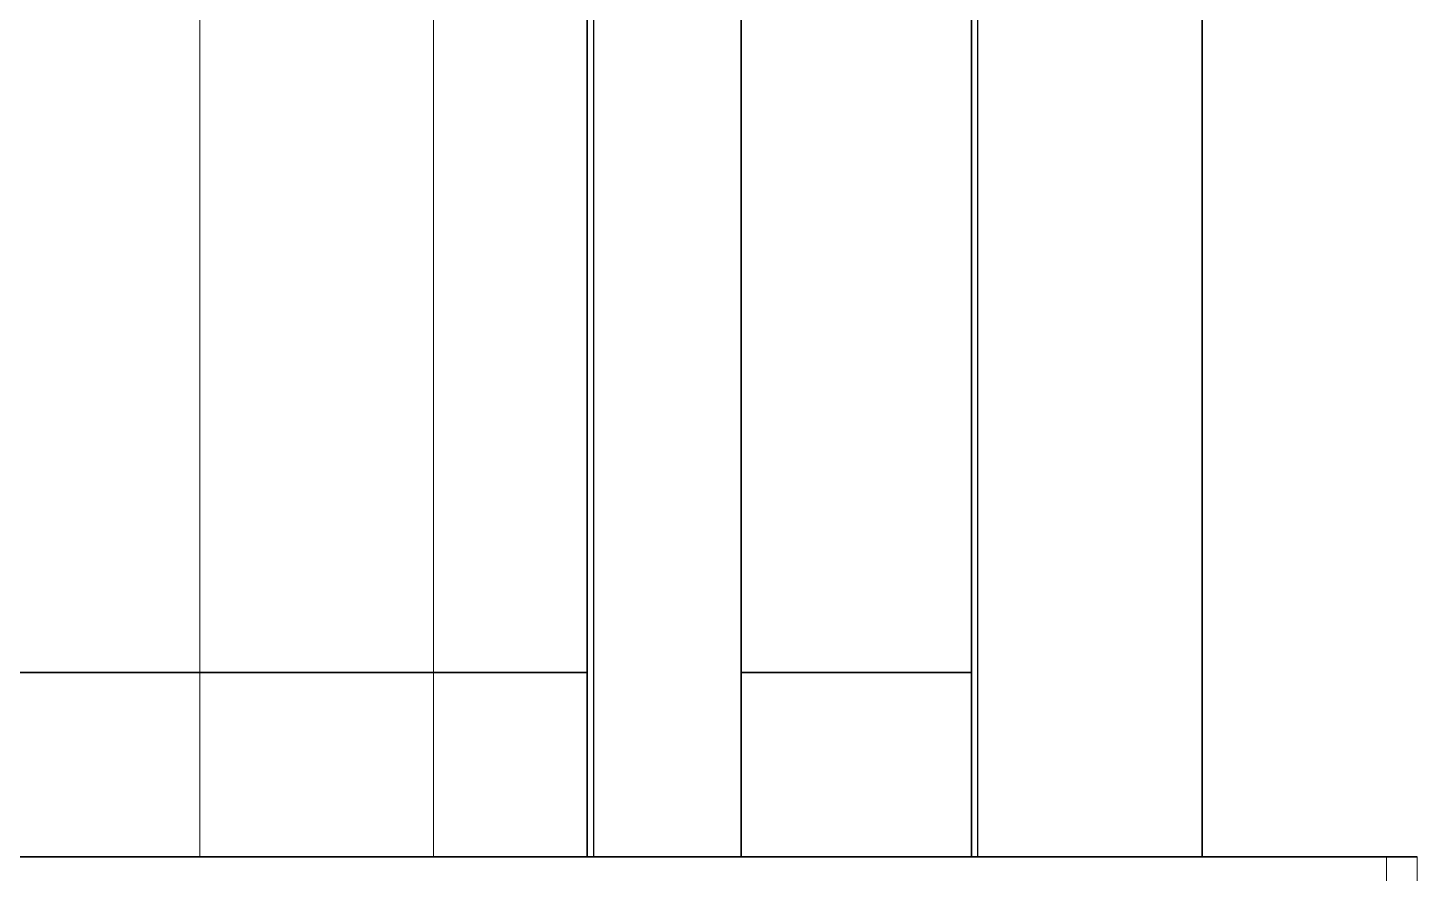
# Model space of a CAD drawing. Header units: millimetres. Extents: x -1379 to 1385823, y -4884429 to 548763.
# Drawn here: x 621380.7 to 621832.8, y -2295651.3 to -2295376.3 of the extents above; entities that cross this region are included whole.
import ezdxf

# ---------------------------------------------------------------- set-up
doc = ezdxf.new("R2010")
doc.units = ezdxf.units.MM
doc.layers.add('000 - CONCRETE_EX_LOUVERS_DEF_SUB', color=7, linetype='Continuous', plot=False)
doc.layers.add('A-GLAZ-CURT', color=7, linetype='Continuous', lineweight=35)
doc.layers.add('WALL-E', color=7, linetype='Continuous', lineweight=50)

# ---------------------------------------------------------------- blocks, each defined once
blk = doc.blocks.new('DPA_CP_Entrance Louver Grill Vertical Z - Louver Grill Vertical Z-5247632-IV01 - ELEVATION 4')
at = {"layer": '000 - CONCRETE_EX_LOUVERS_DEF_SUB', "color": 7}
for p, q in [((2315227.73, 109825), (2315227.73, 111625)), ((2315277.73, 111625), (2315277.73, 109825)), ((2315277.73, 109825), (2315277.73, 111625)), ((2315277.73, 111625), (2315277.73, 109825)), ((2315277.73, 109825), (2315277.73, 111625)), ((2315352.73, 111625), (2315352.73, 109825)), ((2315352.73, 109825), (2315352.73, 111625)), ((2315352.73, 111625), (2315352.73, 109825)), ((2315352.73, 109825), (2315352.73, 111625)), ((2315354.73, 109825), (2315354.73, 111625)), ((2315354.73, 109825), (2315354.73, 111625)), ((2315427.73, 111625), (2315427.73, 109825)), ((2315427.73, 111625), (2315427.73, 109825)), ((2315427.73, 109825), (2315427.73, 111625)), ((2315427.73, 109825), (2315427.73, 111625)), ((2315227.73, 109885), (2315227.73, 111575)), ((2315227.73, 109885), (2315227.73, 111575)), ((2315227.73, 109885), (2315227.73, 111575)), ((2315277.73, 109825), (2315277.73, 109885)), ((2315277.73, 109885), (2315352.73, 109885)), ((2315352.73, 109885), (2315277.73, 109885)), ((2315277.73, 109885), (2315277.73, 109825)), ((2315352.73, 109885), (2315352.73, 109825)), ((2315352.73, 109825), (2315352.73, 109885)), ((2315277.73, 109825), (2315227.73, 109825)), ((2315227.73, 109825), (2315277.73, 109825)), ((2315277.73, 109825), (2315227.73, 109825)), ((2315227.73, 109825), (2315277.73, 109825)), ((2315352.73, 109825), (2315277.73, 109825)), ((2315277.73, 109825), (2315352.73, 109825)), ((2315353.33, 109825), (2315354.73, 109825)), ((2315427.73, 109825), (2315353.33, 109825)), ((2315353.33, 109825), (2315427.73, 109825)), ((2315354.73, 109825), (2315353.33, 109825)), ((2315354.73, 109825), (2315427.73, 109825)), ((2315427.73, 109825), (2315354.73, 109825))]:
    blk.add_line(p, q, dxfattribs=at)
blk = doc.blocks.new('GM_Louver Grill Vertical Z1 - Z Profile-5053999-IV01 - ELEVATION 4')
at = {"layer": '000 - CONCRETE_EX_LOUVERS_DEF_SUB', "color": 7, "lineweight": 9}
for p, q in [((2315352.73, 111625), (2315352.73, 109825)), ((2315352.73, 109825), (2315352.73, 111625)), ((2315427.73, 109825), (2315427.73, 111625)), ((2315427.73, 109825), (2315427.73, 111625)), ((2315427.73, 109825), (2315427.73, 111625)), ((2315353.33, 109825), (2315354.73, 109825)), ((2315425.73, 109825), (2315353.33, 109825)), ((2315354.73, 109825), (2315427.73, 109825)), ((2315427.73, 109825), (2315425.73, 109825))]:
    blk.add_line(p, q, dxfattribs=at)
blk = doc.blocks.new('DPA_CP_Entrance Louver Grill Vertical Z - Louver Grill Vertical Z-5053933-IV01 - ELEVATION 4')
at = {"layer": '000 - CONCRETE_EX_LOUVERS_DEF_SUB', "color": 7}
for p, q in [((2315277.73, 111625), (2315277.73, 109825)), ((2315277.73, 109825), (2315277.73, 111625)), ((2315277.73, 111625), (2315277.73, 109825)), ((2315277.73, 109825), (2315277.73, 111625)), ((2315352.73, 111625), (2315352.73, 109825)), ((2315352.73, 109825), (2315352.73, 111625)), ((2315352.73, 111625), (2315352.73, 109825)), ((2315352.73, 109825), (2315352.73, 111625)), ((2315427.73, 111625), (2315427.73, 109825)), ((2315427.73, 111625), (2315427.73, 109825)), ((2315427.73, 109825), (2315427.73, 111625)), ((2315427.73, 109825), (2315427.73, 111625)), ((2315227.73, 109885), (2315227.73, 111575)), ((2315227.73, 109885), (2315227.73, 111575)), ((2315227.73, 109885), (2315227.73, 111575)), ((2315227.73, 109885), (2315227.73, 111575)), ((2315277.73, 109825), (2315277.73, 109885)), ((2315277.73, 109885), (2315352.73, 109885)), ((2315352.73, 109885), (2315277.73, 109885)), ((2315277.73, 109885), (2315277.73, 109825)), ((2315352.73, 109885), (2315352.73, 109825)), ((2315352.73, 109825), (2315352.73, 109885)), ((2315277.73, 109825), (2315227.73, 109825)), ((2315227.73, 109825), (2315277.73, 109825)), ((2315277.73, 109825), (2315227.73, 109825)), ((2315227.73, 109825), (2315277.73, 109825)), ((2315352.73, 109825), (2315277.73, 109825)), ((2315277.73, 109825), (2315352.73, 109825)), ((2315353.33, 109825), (2315354.73, 109825)), ((2315427.73, 109825), (2315353.33, 109825)), ((2315353.33, 109825), (2315427.73, 109825)), ((2315354.73, 109825), (2315353.33, 109825)), ((2315354.73, 109825), (2315427.73, 109825)), ((2315427.73, 109825), (2315354.73, 109825))]:
    blk.add_line(p, q, dxfattribs=at)
blk = doc.blocks.new('DPA_CP_Entrance Louver Grill Vertical Z - Louver Grill Vertical Z-V168-IV01 - ELEVATION 4')
at = {"layer": '000 - CONCRETE_EX_LOUVERS_DEF_SUB', "color": 7}
for p, q in [((2315277.73, 111625), (2315277.73, 109825)), ((2315277.73, 109825), (2315277.73, 111625)), ((2315277.73, 111625), (2315277.73, 109825)), ((2315277.73, 109825), (2315277.73, 111625)), ((2315352.73, 111625), (2315352.73, 109825)), ((2315352.73, 109825), (2315352.73, 111625)), ((2315352.73, 111625), (2315352.73, 109825)), ((2315352.73, 109825), (2315352.73, 111625)), ((2315427.73, 111625), (2315427.73, 109825)), ((2315427.73, 111625), (2315427.73, 109825)), ((2315427.73, 109825), (2315427.73, 111625)), ((2315427.73, 109825), (2315427.73, 111625)), ((2315227.73, 109885), (2315227.73, 111575)), ((2315227.73, 109885), (2315227.73, 111575)), ((2315227.73, 109885), (2315227.73, 111575)), ((2315227.73, 109885), (2315227.73, 111575)), ((2315277.73, 109825), (2315277.73, 109885)), ((2315277.73, 109885), (2315352.73, 109885)), ((2315352.73, 109885), (2315277.73, 109885)), ((2315277.73, 109885), (2315277.73, 109825)), ((2315352.73, 109885), (2315352.73, 109825)), ((2315352.73, 109825), (2315352.73, 109885)), ((2315277.73, 109825), (2315227.73, 109825)), ((2315227.73, 109825), (2315277.73, 109825)), ((2315277.73, 109825), (2315227.73, 109825)), ((2315227.73, 109825), (2315277.73, 109825)), ((2315352.73, 109825), (2315277.73, 109825)), ((2315277.73, 109825), (2315352.73, 109825)), ((2315353.33, 109825), (2315354.73, 109825)), ((2315427.73, 109825), (2315353.33, 109825)), ((2315353.33, 109825), (2315427.73, 109825)), ((2315354.73, 109825), (2315353.33, 109825)), ((2315354.73, 109825), (2315427.73, 109825)), ((2315427.73, 109825), (2315354.73, 109825))]:
    blk.add_line(p, q, dxfattribs=at)
blk = doc.blocks.new('GM_Louver Grill Vertical Z1 - Z Profile-V169-IV01 - ELEVATION 4')
at = {"layer": '000 - CONCRETE_EX_LOUVERS_DEF_SUB', "color": 7, "lineweight": 9}
for p, q in [((2315352.73, 111625), (2315352.73, 109825)), ((2315352.73, 109825), (2315352.73, 111625)), ((2315427.73, 109825), (2315427.73, 111625)), ((2315427.73, 109825), (2315427.73, 111625)), ((2315427.73, 109825), (2315427.73, 111625)), ((2315353.33, 109825), (2315354.73, 109825)), ((2315425.73, 109825), (2315353.33, 109825)), ((2315354.73, 109825), (2315427.73, 109825)), ((2315427.73, 109825), (2315425.73, 109825))]:
    blk.add_line(p, q, dxfattribs=at)
blk = doc.blocks.new('GM_Louver Grill Vertical Z1 - Z Profile-V170-IV01 - ELEVATION 4')
at = {"layer": '000 - CONCRETE_EX_LOUVERS_DEF_SUB', "color": 7, "lineweight": 9}
for p, q in [((2315352.73, 111625), (2315352.73, 109825)), ((2315352.73, 109825), (2315352.73, 111625)), ((2315427.73, 109825), (2315427.73, 111625)), ((2315427.73, 109825), (2315427.73, 111625)), ((2315427.73, 109825), (2315427.73, 111625)), ((2315353.33, 109825), (2315354.73, 109825)), ((2315425.73, 109825), (2315353.33, 109825)), ((2315354.73, 109825), (2315427.73, 109825)), ((2315427.73, 109825), (2315425.73, 109825))]:
    blk.add_line(p, q, dxfattribs=at)
blk = doc.blocks.new('GM_Louver Grill Vertical Z1 - Z Profile-V171-IV01 - ELEVATION 4')
at = {"layer": '000 - CONCRETE_EX_LOUVERS_DEF_SUB', "color": 7, "lineweight": 9}
for p, q in [((2315352.73, 111625), (2315352.73, 109825)), ((2315352.73, 109825), (2315352.73, 111625)), ((2315427.73, 109825), (2315427.73, 111625)), ((2315427.73, 109825), (2315427.73, 111625)), ((2315427.73, 109825), (2315427.73, 111625)), ((2315353.33, 109825), (2315354.73, 109825)), ((2315425.73, 109825), (2315353.33, 109825)), ((2315354.73, 109825), (2315427.73, 109825)), ((2315427.73, 109825), (2315425.73, 109825))]:
    blk.add_line(p, q, dxfattribs=at)
blk = doc.blocks.new('GM_Louver Grill Vertical Z1 - Z Profile-V172-IV01 - ELEVATION 4')
at = {"layer": '000 - CONCRETE_EX_LOUVERS_DEF_SUB', "color": 7, "lineweight": 9}
for p, q in [((2315352.73, 111625), (2315352.73, 109825)), ((2315352.73, 109825), (2315352.73, 111625)), ((2315427.73, 109825), (2315427.73, 111625)), ((2315427.73, 109825), (2315427.73, 111625)), ((2315427.73, 109825), (2315427.73, 111625)), ((2315353.33, 109825), (2315354.73, 109825)), ((2315425.73, 109825), (2315353.33, 109825)), ((2315354.73, 109825), (2315427.73, 109825)), ((2315427.73, 109825), (2315425.73, 109825))]:
    blk.add_line(p, q, dxfattribs=at)
blk = doc.blocks.new('DPA_CP_Entrance Louver Grill Vertical Z - Louver Grill Vertical Z-5243039-IV01 - ELEVATION 4')
at = {"layer": '000 - CONCRETE_EX_LOUVERS_DEF_SUB', "color": 7}
for p, q in [((2315277.73, 111625), (2315277.73, 109825)), ((2315277.73, 109825), (2315277.73, 111625)), ((2315277.73, 109825), (2315277.73, 111625)), ((2315277.73, 109825), (2315277.73, 111625)), ((2315227.73, 109885), (2315227.73, 111575)), ((2315227.73, 109885), (2315227.73, 111575)), ((2315227.73, 111575), (2315227.73, 109885)), ((2315227.73, 109885), (2315227.73, 111575)), ((2315227.73, 109885), (2315227.73, 111575)), ((2315227.73, 109885), (2315227.73, 111575)), ((2315227.73, 109885), (2313960.23, 109885)), ((2315227.73, 109885), (2313960.23, 109885)), ((2313960.23, 109885), (2315227.73, 109885)), ((2315227.73, 109885), (2313960.23, 109885)), ((2315277.73, 109825), (2315277.73, 109885)), ((2315277.73, 109885), (2315277.73, 109825)), ((2313909.73, 109825), (2315277.73, 109825)), ((2315277.73, 109825), (2313909.73, 109825)), ((2315277.73, 109825), (2315227.73, 109825)), ((2315227.73, 109825), (2315277.73, 109825)), ((2315227.73, 109825), (2315229.73, 109825)), ((2315277.73, 109825), (2315227.73, 109825)), ((2315229.73, 109825), (2315277.73, 109825))]:
    blk.add_line(p, q, dxfattribs=at)
blk = doc.blocks.new('GM_Louver Grill Vertical Z1 - Z Profile-V173-IV01 - ELEVATION 4')
at = {"layer": '000 - CONCRETE_EX_LOUVERS_DEF_SUB', "color": 7, "lineweight": 9}
blk.add_line((2315227.73, 109885), (2315227.73, 111575), dxfattribs=at)
blk = doc.blocks.new('DPA_CP_Entrance Louver Grill Vertical Z - Louver Grill Vertical Z-5242974-IV01 - ELEVATION 4')
at = {"layer": '000 - CONCRETE_EX_LOUVERS_DEF_SUB', "color": 7}
for p, q in [((2315227.73, 111625), (2315227.73, 109825)), ((2315227.73, 109825), (2315227.73, 111625)), ((2315229.73, 111625), (2315229.73, 109825)), ((2315229.73, 111625), (2315229.73, 109825)), ((2315277.73, 109825), (2315277.73, 111625)), ((2315277.73, 109825), (2315277.73, 111625)), ((2315277.73, 111625), (2315277.73, 109825)), ((2315277.73, 111625), (2315277.73, 109825)), ((2315227.73, 111575), (2315227.73, 109885)), ((2315227.73, 109885), (2315227.73, 111575)), ((2315227.73, 111575), (2315227.73, 109885)), ((2315227.73, 109885), (2315227.73, 111575)), ((2313960.23, 109885), (2315227.73, 109885)), ((2313960.23, 109885), (2315227.73, 109885)), ((2315227.73, 109885), (2313960.23, 109885)), ((2313960.23, 109885), (2315227.73, 109885)), ((2315277.73, 109825), (2315277.73, 109885)), ((2315277.73, 109885), (2315277.73, 109825)), ((2315277.73, 109825), (2313910.23, 109825)), ((2313910.23, 109825), (2315277.73, 109825)), ((2315227.73, 109825), (2315277.73, 109825)), ((2315277.73, 109825), (2315227.73, 109825)), ((2315227.73, 109825), (2315277.73, 109825)), ((2315229.73, 109825), (2315227.73, 109825)), ((2315277.73, 109825), (2315229.73, 109825))]:
    blk.add_line(p, q, dxfattribs=at)
blk = doc.blocks.new('GM_Louver Grill Vertical Z1 - Z Profile-V175-IV01 - ELEVATION 4')
at = {"layer": '000 - CONCRETE_EX_LOUVERS_DEF_SUB', "color": 7, "lineweight": 9}
blk.add_line((2311866.48, 109825), (2311866.48, 111625), dxfattribs=at)
blk = doc.blocks.new('DPA_Curved type B 1 - Curved Type B-5847192-IV01 - ELEVATION 4')
at = {"layer": 'A-GLAZ-CURT', "color": 7}
for p, q in [((2313909.73, 109825), (2315497.73, 109825)), ((2315447.73, 109825), (2314703.73, 109825)), ((2315497.73, 109825), (2315447.73, 109825))]:
    blk.add_line(p, q, dxfattribs=at)

msp = doc.modelspace()

# ---------------------------------------------------------------- linework, layer by layer
at = {"layer": '000 - CONCRETE_EX_LOUVERS_DEF_SUB', "color": 7, "lineweight": 9}
for p, q in [((617707.78, -2295645.96), (621832.78, -2295645.96)), ((621822.78, -2295645.96), (620249.78, -2295645.96)), ((621562.78, -2295645.96), (621362.78, -2295645.96)), ((621362.78, -2295645.96), (621562.78, -2295645.96)), ((621832.78, -2295645.96), (621822.78, -2295645.96))]:
    msp.add_line(p, q, dxfattribs=at)
at = {"layer": 'WALL-E', "color": 7, "lineweight": 9}
for p, q in [((621812.78, -2295645.96), (617249.78, -2295645.96)), ((617249.78, -2295645.96), (621562.78, -2295645.96)), ((621562.78, -2295645.96), (617249.78, -2295645.96)), ((617249.78, -2295645.96), (621812.78, -2295645.96)), ((621822.78, -2298695.96), (621822.78, -2295645.96)), ((621822.78, -2295645.96), (621822.78, -2298695.96)), ((621832.78, -2295645.96), (621832.78, -2301795.96)), ((621832.78, -2295645.96), (621832.78, -2301795.96))]:
    msp.add_line(p, q, dxfattribs=at)

# ---------------------------------------------------------------- block references
at = {"layer": '000 - CONCRETE_EX_LOUVERS_DEF_SUB', "color": 7}
for name, p in [('DPA_CP_Entrance Louver Grill Vertical Z - Louver Grill Vertical Z-5243039-IV01 - ELEVATION 4', (-1693664.95, -2405470.96)), ('DPA_CP_Entrance Louver Grill Vertical Z - Louver Grill Vertical Z-5242974-IV01 - ELEVATION 4', (-1693664.95, -2405470.96)), ('GM_Louver Grill Vertical Z1 - Z Profile-V175-IV01 - ELEVATION 4', (-1690429.8, -2405470.96)), ('GM_Louver Grill Vertical Z1 - Z Profile-V175-IV01 - ELEVATION 4', (-1690353.7, -2405470.96)), ('DPA_CP_Entrance Louver Grill Vertical Z - Louver Grill Vertical Z-5247632-IV01 - ELEVATION 4', (-1693664.95, -2405470.96)), ('DPA_CP_Entrance Louver Grill Vertical Z - Louver Grill Vertical Z-5053933-IV01 - ELEVATION 4', (-1693664.95, -2405470.96)), ('DPA_CP_Entrance Louver Grill Vertical Z - Louver Grill Vertical Z-5053933-IV01 - ELEVATION 4', (-1693664.95, -2405470.96)), ('DPA_CP_Entrance Louver Grill Vertical Z - Louver Grill Vertical Z-5053933-IV01 - ELEVATION 4', (-1693664.95, -2405470.96)), ('DPA_CP_Entrance Louver Grill Vertical Z - Louver Grill Vertical Z-5053933-IV01 - ELEVATION 4', (-1693664.95, -2405470.96)), ('DPA_CP_Entrance Louver Grill Vertical Z - Louver Grill Vertical Z-5053933-IV01 - ELEVATION 4', (-1693664.95, -2405470.96)), ('DPA_CP_Entrance Louver Grill Vertical Z - Louver Grill Vertical Z-5053933-IV01 - ELEVATION 4', (-1693664.95, -2405470.96)), ('DPA_CP_Entrance Louver Grill Vertical Z - Louver Grill Vertical Z-5053933-IV01 - ELEVATION 4', (-1693664.95, -2405470.96)), ('DPA_CP_Entrance Louver Grill Vertical Z - Louver Grill Vertical Z-5053933-IV01 - ELEVATION 4', (-1693664.95, -2405470.96)), ('DPA_CP_Entrance Louver Grill Vertical Z - Louver Grill Vertical Z-5053933-IV01 - ELEVATION 4', (-1693664.95, -2405470.96)), ('DPA_CP_Entrance Louver Grill Vertical Z - Louver Grill Vertical Z-V168-IV01 - ELEVATION 4', (-1693664.95, -2405470.96)), ('GM_Louver Grill Vertical Z1 - Z Profile-5053999-IV01 - ELEVATION 4', (-1693664.95, -2405470.96)), ('GM_Louver Grill Vertical Z1 - Z Profile-5053999-IV01 - ELEVATION 4', (-1693664.95, -2405470.96)), ('GM_Louver Grill Vertical Z1 - Z Profile-5053999-IV01 - ELEVATION 4', (-1693664.95, -2405470.96)), ('GM_Louver Grill Vertical Z1 - Z Profile-5053999-IV01 - ELEVATION 4', (-1693664.95, -2405470.96)), ('GM_Louver Grill Vertical Z1 - Z Profile-5053999-IV01 - ELEVATION 4', (-1693664.95, -2405470.96)), ('GM_Louver Grill Vertical Z1 - Z Profile-5053999-IV01 - ELEVATION 4', (-1693664.95, -2405470.96)), ('GM_Louver Grill Vertical Z1 - Z Profile-5053999-IV01 - ELEVATION 4', (-1693664.95, -2405470.96)), ('GM_Louver Grill Vertical Z1 - Z Profile-5053999-IV01 - ELEVATION 4', (-1693664.95, -2405470.96)), ('GM_Louver Grill Vertical Z1 - Z Profile-5053999-IV01 - ELEVATION 4', (-1693664.95, -2405470.96)), ('GM_Louver Grill Vertical Z1 - Z Profile-5053999-IV01 - ELEVATION 4', (-1693664.95, -2405470.96)), ('GM_Louver Grill Vertical Z1 - Z Profile-5053999-IV01 - ELEVATION 4', (-1693664.95, -2405470.96)), ('GM_Louver Grill Vertical Z1 - Z Profile-5053999-IV01 - ELEVATION 4', (-1693664.95, -2405470.96)), ('GM_Louver Grill Vertical Z1 - Z Profile-5053999-IV01 - ELEVATION 4', (-1693664.95, -2405470.96)), ('GM_Louver Grill Vertical Z1 - Z Profile-5053999-IV01 - ELEVATION 4', (-1693664.95, -2405470.96)), ('GM_Louver Grill Vertical Z1 - Z Profile-5053999-IV01 - ELEVATION 4', (-1693664.95, -2405470.96)), ('GM_Louver Grill Vertical Z1 - Z Profile-5053999-IV01 - ELEVATION 4', (-1693664.95, -2405470.96)), ('GM_Louver Grill Vertical Z1 - Z Profile-5053999-IV01 - ELEVATION 4', (-1693664.95, -2405470.96)), ('GM_Louver Grill Vertical Z1 - Z Profile-5053999-IV01 - ELEVATION 4', (-1693664.95, -2405470.96)), ('GM_Louver Grill Vertical Z1 - Z Profile-5053999-IV01 - ELEVATION 4', (-1693664.95, -2405470.96)), ('GM_Louver Grill Vertical Z1 - Z Profile-5053999-IV01 - ELEVATION 4', (-1693664.95, -2405470.96)), ('GM_Louver Grill Vertical Z1 - Z Profile-5053999-IV01 - ELEVATION 4', (-1693664.95, -2405470.96)), ('GM_Louver Grill Vertical Z1 - Z Profile-5053999-IV01 - ELEVATION 4', (-1693664.95, -2405470.96)), ('GM_Louver Grill Vertical Z1 - Z Profile-5053999-IV01 - ELEVATION 4', (-1693664.95, -2405470.96)), ('GM_Louver Grill Vertical Z1 - Z Profile-5053999-IV01 - ELEVATION 4', (-1693664.95, -2405470.96)), ('GM_Louver Grill Vertical Z1 - Z Profile-5053999-IV01 - ELEVATION 4', (-1693664.95, -2405470.96)), ('GM_Louver Grill Vertical Z1 - Z Profile-5053999-IV01 - ELEVATION 4', (-1693664.95, -2405470.96)), ('GM_Louver Grill Vertical Z1 - Z Profile-5053999-IV01 - ELEVATION 4', (-1693664.95, -2405470.96)), ('GM_Louver Grill Vertical Z1 - Z Profile-5053999-IV01 - ELEVATION 4', (-1693664.95, -2405470.96)), ('GM_Louver Grill Vertical Z1 - Z Profile-5053999-IV01 - ELEVATION 4', (-1693664.95, -2405470.96)), ('GM_Louver Grill Vertical Z1 - Z Profile-5053999-IV01 - ELEVATION 4', (-1693664.95, -2405470.96)), ('GM_Louver Grill Vertical Z1 - Z Profile-5053999-IV01 - ELEVATION 4', (-1693664.95, -2405470.96)), ('GM_Louver Grill Vertical Z1 - Z Profile-5053999-IV01 - ELEVATION 4', (-1693664.95, -2405470.96)), ('GM_Louver Grill Vertical Z1 - Z Profile-V169-IV01 - ELEVATION 4', (-1693664.95, -2405470.96)), ('GM_Louver Grill Vertical Z1 - Z Profile-V169-IV01 - ELEVATION 4', (-1693664.95, -2405470.96)), ('GM_Louver Grill Vertical Z1 - Z Profile-V169-IV01 - ELEVATION 4', (-1693664.95, -2405470.96)), ('GM_Louver Grill Vertical Z1 - Z Profile-V169-IV01 - ELEVATION 4', (-1693664.95, -2405470.96)), ('GM_Louver Grill Vertical Z1 - Z Profile-V169-IV01 - ELEVATION 4', (-1693664.95, -2405470.96)), ('GM_Louver Grill Vertical Z1 - Z Profile-V169-IV01 - ELEVATION 4', (-1693664.95, -2405470.96)), ('GM_Louver Grill Vertical Z1 - Z Profile-V169-IV01 - ELEVATION 4', (-1693664.95, -2405470.96)), ('GM_Louver Grill Vertical Z1 - Z Profile-V169-IV01 - ELEVATION 4', (-1693664.95, -2405470.96)), ('GM_Louver Grill Vertical Z1 - Z Profile-V169-IV01 - ELEVATION 4', (-1693664.95, -2405470.96)), ('GM_Louver Grill Vertical Z1 - Z Profile-V169-IV01 - ELEVATION 4', (-1693664.95, -2405470.96)), ('GM_Louver Grill Vertical Z1 - Z Profile-V169-IV01 - ELEVATION 4', (-1693664.95, -2405470.96)), ('GM_Louver Grill Vertical Z1 - Z Profile-V169-IV01 - ELEVATION 4', (-1693664.95, -2405470.96)), ('GM_Louver Grill Vertical Z1 - Z Profile-V169-IV01 - ELEVATION 4', (-1693664.95, -2405470.96)), ('GM_Louver Grill Vertical Z1 - Z Profile-5053999-IV01 - ELEVATION 4', (-1693664.95, -2405470.96)), ('GM_Louver Grill Vertical Z1 - Z Profile-5053999-IV01 - ELEVATION 4', (-1693664.95, -2405470.96)), ('GM_Louver Grill Vertical Z1 - Z Profile-5053999-IV01 - ELEVATION 4', (-1693664.95, -2405470.96)), ('GM_Louver Grill Vertical Z1 - Z Profile-5053999-IV01 - ELEVATION 4', (-1693664.95, -2405470.96)), ('GM_Louver Grill Vertical Z1 - Z Profile-V169-IV01 - ELEVATION 4', (-1693664.95, -2405470.96)), ('GM_Louver Grill Vertical Z1 - Z Profile-5053999-IV01 - ELEVATION 4', (-1693664.95, -2405470.96)), ('GM_Louver Grill Vertical Z1 - Z Profile-V169-IV01 - ELEVATION 4', (-1693664.95, -2405470.96)), ('GM_Louver Grill Vertical Z1 - Z Profile-V169-IV01 - ELEVATION 4', (-1693664.95, -2405470.96)), ('GM_Louver Grill Vertical Z1 - Z Profile-V169-IV01 - ELEVATION 4', (-1693664.95, -2405470.96)), ('GM_Louver Grill Vertical Z1 - Z Profile-V169-IV01 - ELEVATION 4', (-1693664.95, -2405470.96)), ('GM_Louver Grill Vertical Z1 - Z Profile-V169-IV01 - ELEVATION 4', (-1693664.95, -2405470.96)), ('GM_Louver Grill Vertical Z1 - Z Profile-V169-IV01 - ELEVATION 4', (-1693664.95, -2405470.96)), ('GM_Louver Grill Vertical Z1 - Z Profile-V169-IV01 - ELEVATION 4', (-1693664.95, -2405470.96)), ('GM_Louver Grill Vertical Z1 - Z Profile-V169-IV01 - ELEVATION 4', (-1693664.95, -2405470.96)), ('GM_Louver Grill Vertical Z1 - Z Profile-V169-IV01 - ELEVATION 4', (-1693664.95, -2405470.96)), ('GM_Louver Grill Vertical Z1 - Z Profile-V169-IV01 - ELEVATION 4', (-1693664.95, -2405470.96)), ('GM_Louver Grill Vertical Z1 - Z Profile-V169-IV01 - ELEVATION 4', (-1693664.95, -2405470.96)), ('GM_Louver Grill Vertical Z1 - Z Profile-V169-IV01 - ELEVATION 4', (-1693664.95, -2405470.96)), ('GM_Louver Grill Vertical Z1 - Z Profile-V169-IV01 - ELEVATION 4', (-1693664.95, -2405470.96)), ('GM_Louver Grill Vertical Z1 - Z Profile-V169-IV01 - ELEVATION 4', (-1693664.95, -2405470.96)), ('GM_Louver Grill Vertical Z1 - Z Profile-V169-IV01 - ELEVATION 4', (-1693664.95, -2405470.96)), ('GM_Louver Grill Vertical Z1 - Z Profile-V169-IV01 - ELEVATION 4', (-1693664.95, -2405470.96)), ('GM_Louver Grill Vertical Z1 - Z Profile-V169-IV01 - ELEVATION 4', (-1693664.95, -2405470.96)), ('GM_Louver Grill Vertical Z1 - Z Profile-V169-IV01 - ELEVATION 4', (-1693664.95, -2405470.96)), ('GM_Louver Grill Vertical Z1 - Z Profile-V169-IV01 - ELEVATION 4', (-1693664.95, -2405470.96)), ('GM_Louver Grill Vertical Z1 - Z Profile-V169-IV01 - ELEVATION 4', (-1693664.95, -2405470.96)), ('GM_Louver Grill Vertical Z1 - Z Profile-V169-IV01 - ELEVATION 4', (-1693664.95, -2405470.96)), ('GM_Louver Grill Vertical Z1 - Z Profile-V169-IV01 - ELEVATION 4', (-1693664.95, -2405470.96)), ('GM_Louver Grill Vertical Z1 - Z Profile-V169-IV01 - ELEVATION 4', (-1693664.95, -2405470.96)), ('GM_Louver Grill Vertical Z1 - Z Profile-V169-IV01 - ELEVATION 4', (-1693664.95, -2405470.96)), ('GM_Louver Grill Vertical Z1 - Z Profile-V169-IV01 - ELEVATION 4', (-1693664.95, -2405470.96)), ('GM_Louver Grill Vertical Z1 - Z Profile-V169-IV01 - ELEVATION 4', (-1693664.95, -2405470.96)), ('GM_Louver Grill Vertical Z1 - Z Profile-V169-IV01 - ELEVATION 4', (-1693664.95, -2405470.96)), ('GM_Louver Grill Vertical Z1 - Z Profile-V169-IV01 - ELEVATION 4', (-1693664.95, -2405470.96)), ('GM_Louver Grill Vertical Z1 - Z Profile-V169-IV01 - ELEVATION 4', (-1693664.95, -2405470.96)), ('GM_Louver Grill Vertical Z1 - Z Profile-V169-IV01 - ELEVATION 4', (-1693664.95, -2405470.96)), ('GM_Louver Grill Vertical Z1 - Z Profile-V169-IV01 - ELEVATION 4', (-1693664.95, -2405470.96)), ('GM_Louver Grill Vertical Z1 - Z Profile-V169-IV01 - ELEVATION 4', (-1693664.95, -2405470.96)), ('GM_Louver Grill Vertical Z1 - Z Profile-V169-IV01 - ELEVATION 4', (-1693664.95, -2405470.96)), ('GM_Louver Grill Vertical Z1 - Z Profile-V169-IV01 - ELEVATION 4', (-1693664.95, -2405470.96)), ('GM_Louver Grill Vertical Z1 - Z Profile-V169-IV01 - ELEVATION 4', (-1693664.95, -2405470.96)), ('GM_Louver Grill Vertical Z1 - Z Profile-V169-IV01 - ELEVATION 4', (-1693664.95, -2405470.96)), ('GM_Louver Grill Vertical Z1 - Z Profile-V169-IV01 - ELEVATION 4', (-1693664.95, -2405470.96)), ('GM_Louver Grill Vertical Z1 - Z Profile-V169-IV01 - ELEVATION 4', (-1693664.95, -2405470.96)), ('GM_Louver Grill Vertical Z1 - Z Profile-V170-IV01 - ELEVATION 4', (-1693664.95, -2405470.96)), ('GM_Louver Grill Vertical Z1 - Z Profile-V170-IV01 - ELEVATION 4', (-1693664.95, -2405470.96)), ('GM_Louver Grill Vertical Z1 - Z Profile-V170-IV01 - ELEVATION 4', (-1693664.95, -2405470.96)), ('GM_Louver Grill Vertical Z1 - Z Profile-V170-IV01 - ELEVATION 4', (-1693664.95, -2405470.96)), ('GM_Louver Grill Vertical Z1 - Z Profile-V170-IV01 - ELEVATION 4', (-1693664.95, -2405470.96)), ('GM_Louver Grill Vertical Z1 - Z Profile-V170-IV01 - ELEVATION 4', (-1693664.95, -2405470.96)), ('GM_Louver Grill Vertical Z1 - Z Profile-V170-IV01 - ELEVATION 4', (-1693664.95, -2405470.96)), ('GM_Louver Grill Vertical Z1 - Z Profile-V170-IV01 - ELEVATION 4', (-1693664.95, -2405470.96)), ('GM_Louver Grill Vertical Z1 - Z Profile-V170-IV01 - ELEVATION 4', (-1693664.95, -2405470.96)), ('GM_Louver Grill Vertical Z1 - Z Profile-V170-IV01 - ELEVATION 4', (-1693664.95, -2405470.96)), ('GM_Louver Grill Vertical Z1 - Z Profile-V170-IV01 - ELEVATION 4', (-1693664.95, -2405470.96)), ('GM_Louver Grill Vertical Z1 - Z Profile-V170-IV01 - ELEVATION 4', (-1693664.95, -2405470.96)), ('GM_Louver Grill Vertical Z1 - Z Profile-V170-IV01 - ELEVATION 4', (-1693664.95, -2405470.96)), ('GM_Louver Grill Vertical Z1 - Z Profile-V170-IV01 - ELEVATION 4', (-1693664.95, -2405470.96)), ('GM_Louver Grill Vertical Z1 - Z Profile-V170-IV01 - ELEVATION 4', (-1693664.95, -2405470.96)), ('GM_Louver Grill Vertical Z1 - Z Profile-V170-IV01 - ELEVATION 4', (-1693664.95, -2405470.96)), ('GM_Louver Grill Vertical Z1 - Z Profile-V170-IV01 - ELEVATION 4', (-1693664.95, -2405470.96)), ('GM_Louver Grill Vertical Z1 - Z Profile-V170-IV01 - ELEVATION 4', (-1693664.95, -2405470.96)), ('GM_Louver Grill Vertical Z1 - Z Profile-V170-IV01 - ELEVATION 4', (-1693664.95, -2405470.96)), ('GM_Louver Grill Vertical Z1 - Z Profile-V170-IV01 - ELEVATION 4', (-1693664.95, -2405470.96)), ('GM_Louver Grill Vertical Z1 - Z Profile-V170-IV01 - ELEVATION 4', (-1693664.95, -2405470.96)), ('GM_Louver Grill Vertical Z1 - Z Profile-V170-IV01 - ELEVATION 4', (-1693664.95, -2405470.96)), ('GM_Louver Grill Vertical Z1 - Z Profile-V170-IV01 - ELEVATION 4', (-1693664.95, -2405470.96)), ('GM_Louver Grill Vertical Z1 - Z Profile-V170-IV01 - ELEVATION 4', (-1693664.95, -2405470.96)), ('GM_Louver Grill Vertical Z1 - Z Profile-V170-IV01 - ELEVATION 4', (-1693664.95, -2405470.96)), ('GM_Louver Grill Vertical Z1 - Z Profile-V170-IV01 - ELEVATION 4', (-1693664.95, -2405470.96)), ('GM_Louver Grill Vertical Z1 - Z Profile-V170-IV01 - ELEVATION 4', (-1693664.95, -2405470.96)), ('GM_Louver Grill Vertical Z1 - Z Profile-V170-IV01 - ELEVATION 4', (-1693664.95, -2405470.96)), ('GM_Louver Grill Vertical Z1 - Z Profile-V170-IV01 - ELEVATION 4', (-1693664.95, -2405470.96)), ('GM_Louver Grill Vertical Z1 - Z Profile-V170-IV01 - ELEVATION 4', (-1693664.95, -2405470.96)), ('GM_Louver Grill Vertical Z1 - Z Profile-V170-IV01 - ELEVATION 4', (-1693664.95, -2405470.96)), ('GM_Louver Grill Vertical Z1 - Z Profile-V170-IV01 - ELEVATION 4', (-1693664.95, -2405470.96)), ('GM_Louver Grill Vertical Z1 - Z Profile-V170-IV01 - ELEVATION 4', (-1693664.95, -2405470.96)), ('GM_Louver Grill Vertical Z1 - Z Profile-V170-IV01 - ELEVATION 4', (-1693664.95, -2405470.96)), ('GM_Louver Grill Vertical Z1 - Z Profile-V170-IV01 - ELEVATION 4', (-1693664.95, -2405470.96)), ('GM_Louver Grill Vertical Z1 - Z Profile-V170-IV01 - ELEVATION 4', (-1693664.95, -2405470.96)), ('GM_Louver Grill Vertical Z1 - Z Profile-V170-IV01 - ELEVATION 4', (-1693664.95, -2405470.96)), ('GM_Louver Grill Vertical Z1 - Z Profile-V170-IV01 - ELEVATION 4', (-1693664.95, -2405470.96)), ('GM_Louver Grill Vertical Z1 - Z Profile-V171-IV01 - ELEVATION 4', (-1693664.95, -2405470.96)), ('GM_Louver Grill Vertical Z1 - Z Profile-V171-IV01 - ELEVATION 4', (-1693664.95, -2405470.96)), ('GM_Louver Grill Vertical Z1 - Z Profile-V171-IV01 - ELEVATION 4', (-1693664.95, -2405470.96)), ('GM_Louver Grill Vertical Z1 - Z Profile-V171-IV01 - ELEVATION 4', (-1693664.95, -2405470.96)), ('GM_Louver Grill Vertical Z1 - Z Profile-V170-IV01 - ELEVATION 4', (-1693664.95, -2405470.96)), ('GM_Louver Grill Vertical Z1 - Z Profile-V170-IV01 - ELEVATION 4', (-1693664.95, -2405470.96)), ('GM_Louver Grill Vertical Z1 - Z Profile-V170-IV01 - ELEVATION 4', (-1693664.95, -2405470.96)), ('GM_Louver Grill Vertical Z1 - Z Profile-V170-IV01 - ELEVATION 4', (-1693664.95, -2405470.96)), ('GM_Louver Grill Vertical Z1 - Z Profile-V170-IV01 - ELEVATION 4', (-1693664.95, -2405470.96)), ('GM_Louver Grill Vertical Z1 - Z Profile-V170-IV01 - ELEVATION 4', (-1693664.95, -2405470.96)), ('GM_Louver Grill Vertical Z1 - Z Profile-V170-IV01 - ELEVATION 4', (-1693664.95, -2405470.96)), ('GM_Louver Grill Vertical Z1 - Z Profile-V170-IV01 - ELEVATION 4', (-1693664.95, -2405470.96)), ('GM_Louver Grill Vertical Z1 - Z Profile-V170-IV01 - ELEVATION 4', (-1693664.95, -2405470.96)), ('GM_Louver Grill Vertical Z1 - Z Profile-V170-IV01 - ELEVATION 4', (-1693664.95, -2405470.96)), ('GM_Louver Grill Vertical Z1 - Z Profile-V170-IV01 - ELEVATION 4', (-1693664.95, -2405470.96)), ('GM_Louver Grill Vertical Z1 - Z Profile-V170-IV01 - ELEVATION 4', (-1693664.95, -2405470.96)), ('GM_Louver Grill Vertical Z1 - Z Profile-V170-IV01 - ELEVATION 4', (-1693664.95, -2405470.96)), ('GM_Louver Grill Vertical Z1 - Z Profile-V171-IV01 - ELEVATION 4', (-1693664.95, -2405470.96)), ('GM_Louver Grill Vertical Z1 - Z Profile-V170-IV01 - ELEVATION 4', (-1693664.95, -2405470.96)), ('GM_Louver Grill Vertical Z1 - Z Profile-V171-IV01 - ELEVATION 4', (-1693664.95, -2405470.96)), ('GM_Louver Grill Vertical Z1 - Z Profile-V171-IV01 - ELEVATION 4', (-1693664.95, -2405470.96)), ('GM_Louver Grill Vertical Z1 - Z Profile-V171-IV01 - ELEVATION 4', (-1693664.95, -2405470.96)), ('GM_Louver Grill Vertical Z1 - Z Profile-V171-IV01 - ELEVATION 4', (-1693664.95, -2405470.96)), ('GM_Louver Grill Vertical Z1 - Z Profile-V171-IV01 - ELEVATION 4', (-1693664.95, -2405470.96)), ('GM_Louver Grill Vertical Z1 - Z Profile-V171-IV01 - ELEVATION 4', (-1693664.95, -2405470.96)), ('GM_Louver Grill Vertical Z1 - Z Profile-V171-IV01 - ELEVATION 4', (-1693664.95, -2405470.96)), ('GM_Louver Grill Vertical Z1 - Z Profile-V171-IV01 - ELEVATION 4', (-1693664.95, -2405470.96)), ('GM_Louver Grill Vertical Z1 - Z Profile-V171-IV01 - ELEVATION 4', (-1693664.95, -2405470.96)), ('GM_Louver Grill Vertical Z1 - Z Profile-V171-IV01 - ELEVATION 4', (-1693664.95, -2405470.96)), ('GM_Louver Grill Vertical Z1 - Z Profile-V171-IV01 - ELEVATION 4', (-1693664.95, -2405470.96)), ('GM_Louver Grill Vertical Z1 - Z Profile-V171-IV01 - ELEVATION 4', (-1693664.95, -2405470.96)), ('GM_Louver Grill Vertical Z1 - Z Profile-V171-IV01 - ELEVATION 4', (-1693664.95, -2405470.96)), ('GM_Louver Grill Vertical Z1 - Z Profile-V171-IV01 - ELEVATION 4', (-1693664.95, -2405470.96)), ('GM_Louver Grill Vertical Z1 - Z Profile-V171-IV01 - ELEVATION 4', (-1693664.95, -2405470.96)), ('GM_Louver Grill Vertical Z1 - Z Profile-V171-IV01 - ELEVATION 4', (-1693664.95, -2405470.96)), ('GM_Louver Grill Vertical Z1 - Z Profile-V171-IV01 - ELEVATION 4', (-1693664.95, -2405470.96)), ('GM_Louver Grill Vertical Z1 - Z Profile-V171-IV01 - ELEVATION 4', (-1693664.95, -2405470.96)), ('GM_Louver Grill Vertical Z1 - Z Profile-V171-IV01 - ELEVATION 4', (-1693664.95, -2405470.96)), ('GM_Louver Grill Vertical Z1 - Z Profile-V172-IV01 - ELEVATION 4', (-1693664.95, -2405470.96)), ('GM_Louver Grill Vertical Z1 - Z Profile-V172-IV01 - ELEVATION 4', (-1693664.95, -2405470.96)), ('GM_Louver Grill Vertical Z1 - Z Profile-V172-IV01 - ELEVATION 4', (-1693664.95, -2405470.96)), ('GM_Louver Grill Vertical Z1 - Z Profile-V172-IV01 - ELEVATION 4', (-1693664.95, -2405470.96)), ('GM_Louver Grill Vertical Z1 - Z Profile-V172-IV01 - ELEVATION 4', (-1693664.95, -2405470.96)), ('GM_Louver Grill Vertical Z1 - Z Profile-V172-IV01 - ELEVATION 4', (-1693664.95, -2405470.96)), ('GM_Louver Grill Vertical Z1 - Z Profile-V172-IV01 - ELEVATION 4', (-1693664.95, -2405470.96)), ('GM_Louver Grill Vertical Z1 - Z Profile-V172-IV01 - ELEVATION 4', (-1693664.95, -2405470.96)), ('GM_Louver Grill Vertical Z1 - Z Profile-V172-IV01 - ELEVATION 4', (-1693664.95, -2405470.96)), ('GM_Louver Grill Vertical Z1 - Z Profile-V172-IV01 - ELEVATION 4', (-1693664.95, -2405470.96)), ('GM_Louver Grill Vertical Z1 - Z Profile-V172-IV01 - ELEVATION 4', (-1693664.95, -2405470.96)), ('GM_Louver Grill Vertical Z1 - Z Profile-V172-IV01 - ELEVATION 4', (-1693664.95, -2405470.96)), ('GM_Louver Grill Vertical Z1 - Z Profile-V172-IV01 - ELEVATION 4', (-1693664.95, -2405470.96)), ('GM_Louver Grill Vertical Z1 - Z Profile-V172-IV01 - ELEVATION 4', (-1693664.95, -2405470.96)), ('GM_Louver Grill Vertical Z1 - Z Profile-V172-IV01 - ELEVATION 4', (-1693664.95, -2405470.96)), ('GM_Louver Grill Vertical Z1 - Z Profile-V172-IV01 - ELEVATION 4', (-1693664.95, -2405470.96)), ('GM_Louver Grill Vertical Z1 - Z Profile-V172-IV01 - ELEVATION 4', (-1693664.95, -2405470.96)), ('GM_Louver Grill Vertical Z1 - Z Profile-V172-IV01 - ELEVATION 4', (-1693664.95, -2405470.96)), ('GM_Louver Grill Vertical Z1 - Z Profile-V172-IV01 - ELEVATION 4', (-1693664.95, -2405470.96)), ('GM_Louver Grill Vertical Z1 - Z Profile-V172-IV01 - ELEVATION 4', (-1693664.95, -2405470.96)), ('GM_Louver Grill Vertical Z1 - Z Profile-V172-IV01 - ELEVATION 4', (-1693664.95, -2405470.96)), ('GM_Louver Grill Vertical Z1 - Z Profile-V172-IV01 - ELEVATION 4', (-1693664.95, -2405470.96)), ('GM_Louver Grill Vertical Z1 - Z Profile-V172-IV01 - ELEVATION 4', (-1693664.95, -2405470.96)), ('GM_Louver Grill Vertical Z1 - Z Profile-V172-IV01 - ELEVATION 4', (-1693664.95, -2405470.96)), ('GM_Louver Grill Vertical Z1 - Z Profile-V172-IV01 - ELEVATION 4', (-1693664.95, -2405470.96)), ('GM_Louver Grill Vertical Z1 - Z Profile-V172-IV01 - ELEVATION 4', (-1693664.95, -2405470.96)), ('GM_Louver Grill Vertical Z1 - Z Profile-V172-IV01 - ELEVATION 4', (-1693664.95, -2405470.96)), ('GM_Louver Grill Vertical Z1 - Z Profile-V172-IV01 - ELEVATION 4', (-1693664.95, -2405470.96)), ('GM_Louver Grill Vertical Z1 - Z Profile-V172-IV01 - ELEVATION 4', (-1693664.95, -2405470.96)), ('GM_Louver Grill Vertical Z1 - Z Profile-5053999-IV01 - ELEVATION 4', (-1693664.95, -2405470.96)), ('GM_Louver Grill Vertical Z1 - Z Profile-V172-IV01 - ELEVATION 4', (-1693664.95, -2405470.96)), ('GM_Louver Grill Vertical Z1 - Z Profile-V172-IV01 - ELEVATION 4', (-1693664.95, -2405470.96)), ('GM_Louver Grill Vertical Z1 - Z Profile-V172-IV01 - ELEVATION 4', (-1693664.95, -2405470.96)), ('GM_Louver Grill Vertical Z1 - Z Profile-V172-IV01 - ELEVATION 4', (-1693664.95, -2405470.96)), ('GM_Louver Grill Vertical Z1 - Z Profile-V173-IV01 - ELEVATION 4', (-1693664.95, -2405470.96))]:
    msp.add_blockref(name, p, dxfattribs=at)
at = {"layer": 'A-GLAZ-CURT', "color": 7}
msp.add_blockref('DPA_Curved type B 1 - Curved Type B-5847192-IV01 - ELEVATION 4', (-1693664.95, -2405470.96), dxfattribs=at)

doc.saveas('drawing.dxf')
